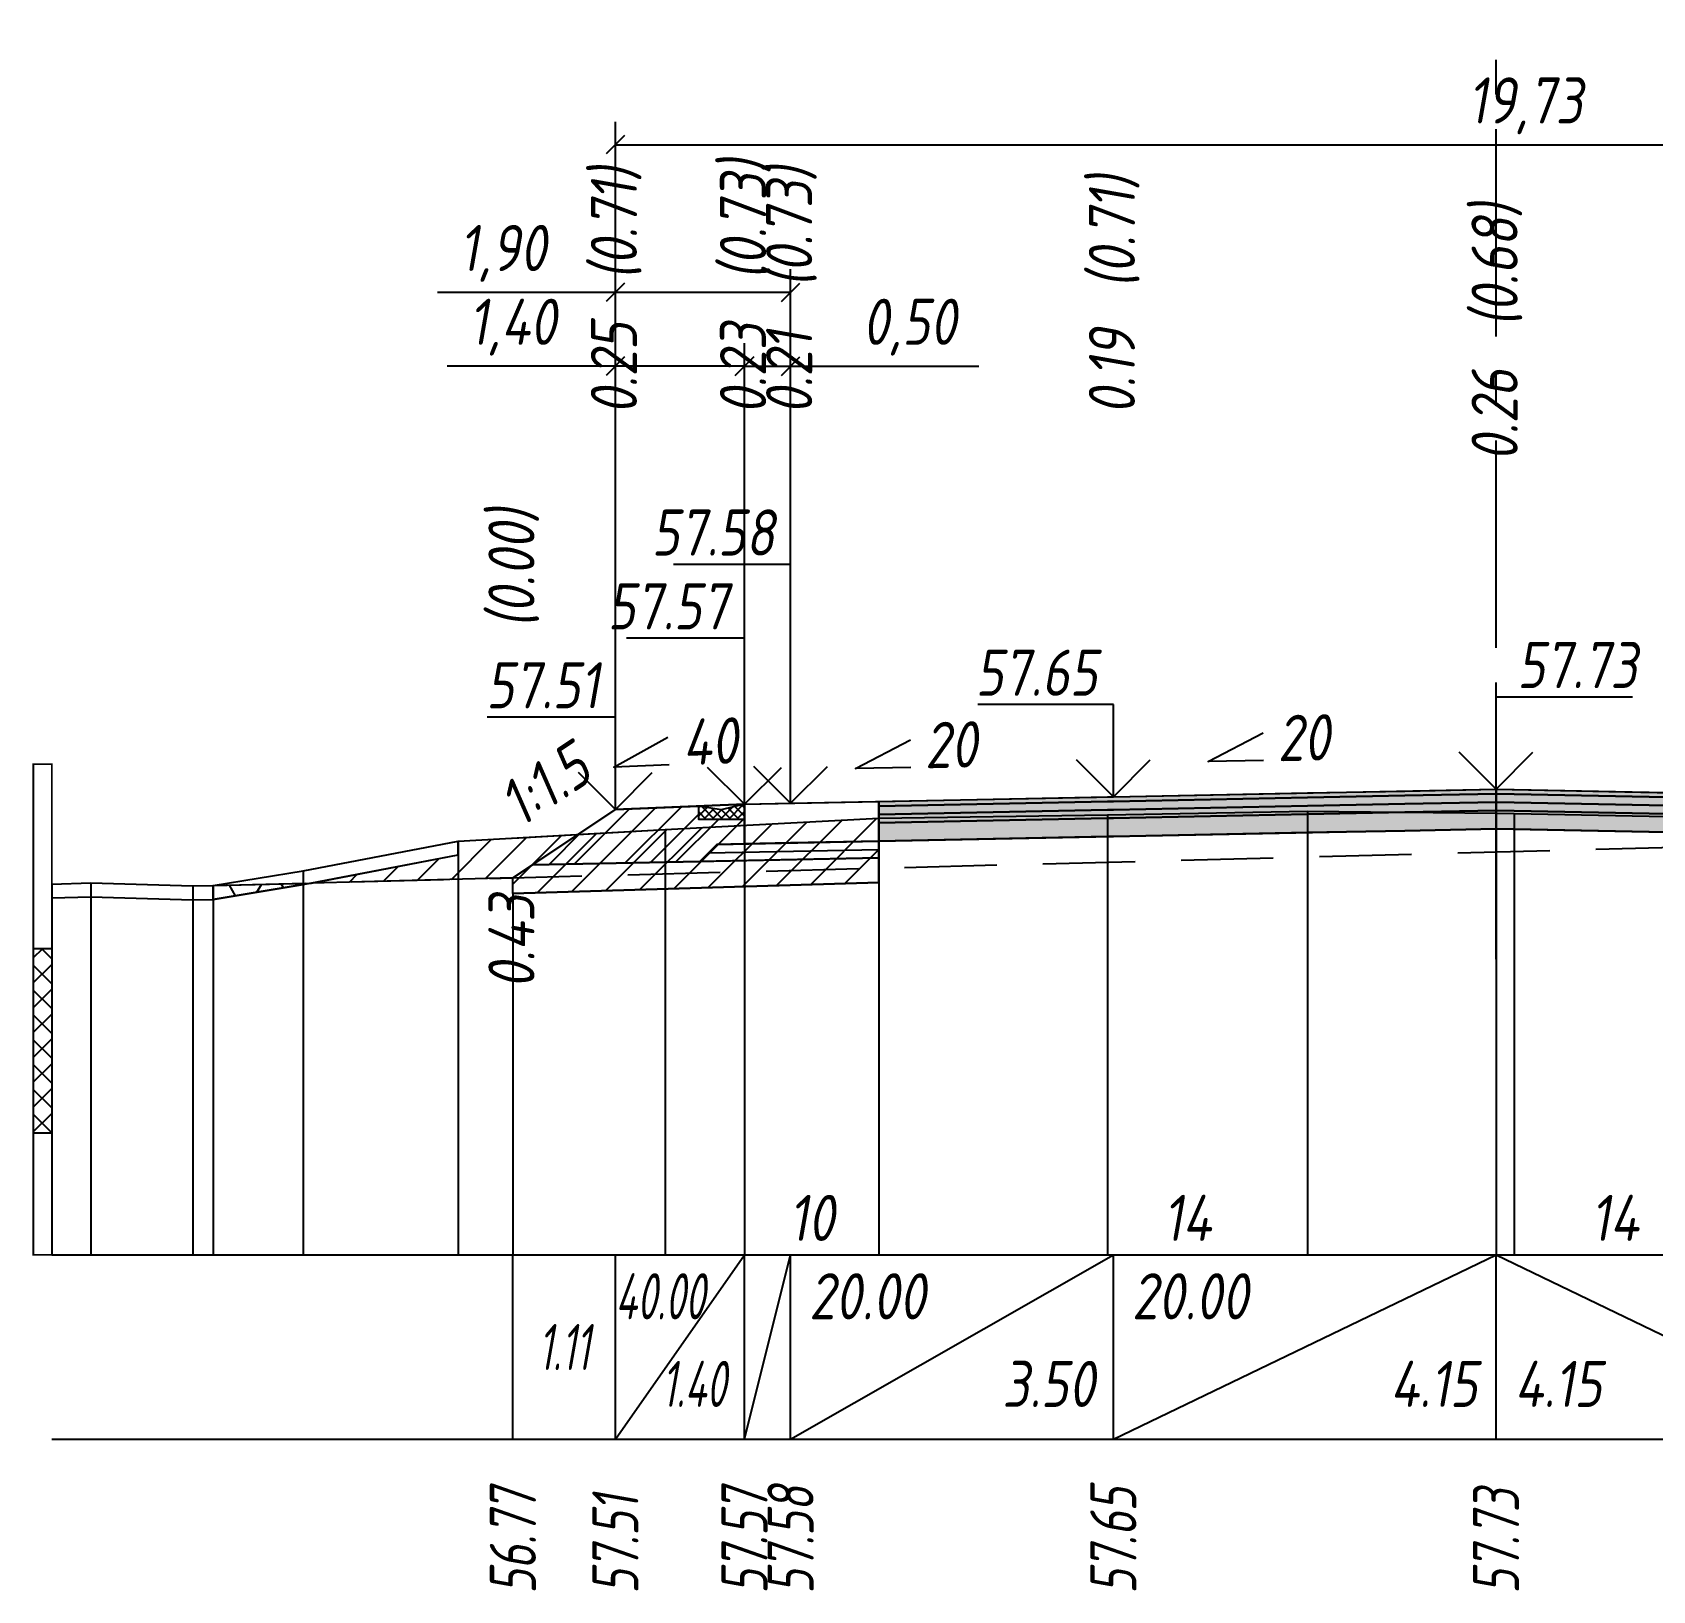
# Model space of a CAD drawing. Extents: x -717 to 1451, y -133302 to 233.
# Drawn here: x 78.9 to 166.8, y -66290.2 to -66205.7 of the extents above; entities that cross this region are included whole.
import ezdxf
from ezdxf.enums import TextEntityAlignment as Align

# ---------------------------------------------------------------- set-up
doc = ezdxf.new("R2010")
doc.units = 0
doc.linetypes.add('осевая2', pattern=[1.125, 0.75, -0.125, 0.125, -0.125])
doc.linetypes.add('штриховая', pattern=[0.75, 0.5, -0.25])
for name, color, linetype in [('Интерполированный поперечник', 2, 'Continuous'), ('Код_514', 1, 'Continuous'), ('Контур_0', 7, 'Continuous'), ('Контур_2521', 7, 'Continuous'), ('Контур_2564', 7, 'Continuous'), ('Контур_2660', 7, 'Continuous'), ('Контур_2665', 7, 'Continuous'), ('Контур_400', 7, 'Continuous'), ('Контур_508', 7, 'Continuous'), ('Контур_512', 7, 'Continuous'), ('Контур_513', 7, 'Continuous'), ('Контур_818', 7, 'Continuous'), ('Красный поперечник', 1, 'Continuous'), ('Линейка абсолютных высот', 7, 'Continuous'), ('Объём_2501', 7, 'Continuous'), ('Объём_2564', 7, 'Continuous'), ('Объём_2650', 7, 'Continuous'), ('Объём_2660', 7, 'Continuous'), ('Объём_2661', 7, 'Continuous'), ('Объём_2665', 7, 'Continuous'), ('Объём_2666', 7, 'Continuous'), ('Объём_2667', 7, 'Continuous'), ('Объём_2668', 7, 'Continuous'), ('Объём_2669', 7, 'Continuous'), ('Объём_2675', 7, 'Continuous'), ('Объём_2753', 7, 'Continuous'), ('Ось', 1, 'осевая2'), ('Откосы', 7, 'Continuous'), ('Отметки покрытия', 7, 'Continuous'), ('Рабочие отметки', 7, 'Continuous'), ('Рабочие отметки доп.', 7, 'Continuous'), ('Слои выравнивания', 7, 'Continuous'), ('Таблица', 7, 'Continuous'), ('Уклоны проезжей части', 7, 'Continuous'), ('Черный поперечник', 3, 'Continuous')]:
    doc.layers.add(name, color=color, linetype=linetype)
for name, color, linetype, true_color in [('Контур_2540', 2, 'Continuous', 0xffff00), ('Контур_2560', 2, 'Continuous', 0xffff00), ('Контур_2561', 7, 'Continuous', 0xff8040), ('Контур_2562', 3, 'Continuous', 0x00ff00), ('Контур_2563', 7, 'Continuous', 0xff8000), ('Контур_2570', 7, 'Continuous', 0x80ff00), ('Контур_2725', 7, 'Continuous', 0x323232), ('Контур_2736', 4, 'Continuous', 0x00ffff), ('Контур_2737', 4, 'Continuous', 0x00ffff), ('Контур_2738', 4, 'Continuous', 0x00ffff), ('Контур_2739', 4, 'Continuous', 0x00ffff), ('Контур_2741', 4, 'Continuous', 0x00ffff), ('Контур_2742', 4, 'Continuous', 0x00ffff), ('Контур_2743', 4, 'Continuous', 0x00ffff), ('Контур_2744', 7, 'Continuous', 0xa4ffff), ('Контур_2745', 7, 'Continuous', 0xa4ffff), ('Контур_2747', 4, 'Continuous', 0x00ffff), ('Контур_2748', 4, 'Continuous', 0x00ffff), ('Контур_2749', 4, 'Continuous', 0x00ffff), ('Контур_2750', 4, 'Continuous', 0x00ffff), ('Контур_2751', 4, 'Continuous', 0x00ffff), ('Контур_2752', 4, 'Continuous', 0x00ffff), ('Контур_2760', 7, 'Continuous', 0x323232), ('Контур_2761', 7, 'Continuous', 0x323232), ('Контур_2762', 7, 'Continuous', 0x323232), ('Контур_2763', 7, 'Continuous', 0x323232), ('Контур_402', 7, 'Continuous', 0xff6464), ('Контур_703', 4, 'Continuous', 0x00ffff), ('Контур_705', 4, 'Continuous', 0x00ffff), ('Контур_707', 4, 'Continuous', 0x00ffff), ('Контур_720', 131, 'Continuous', 0xaaffff), ('Объём_2500', 7, 'Continuous', 0xc0c0c0), ('Объём_2520', 7, 'Continuous', 0x80ffff), ('Объём_2540', 2, 'Continuous', 0xffff00), ('Объём_2560', 2, 'Continuous', 0xffff00), ('Объём_2561', 7, 'Continuous', 0xff8040), ('Объём_2562', 3, 'Continuous', 0x00ff00), ('Объём_2563', 7, 'Continuous', 0xff8000), ('Объём_2600', 7, 'Continuous', 0x808000), ('Объём_2746', 2, 'Continuous', 0xffff00)]:
    doc.layers.add(name, color=color, linetype=linetype, true_color=true_color)
doc.styles.get("Standard").update_dxf_attribs({"font": 'txt', "height": 2.5})
doc.styles.add('М', font='romand.shx', dxfattribs={"width": 0.8, "oblique": 10, "height": 2.5})
doc.dimstyles.new('ISO-25', dxfattribs={"dimtxt": 2.5, "dimasz": 2.5, "dimexe": 1.25, "dimexo": 0.625, "dimtad": 1, "dimtxsty": 'Standard', "dimcen": 2.5, "dimadec": 0, "dimazin": 0, "dimtfac": 1, "dimtmove": 0, "dimatfit": 3, "dimfxl": 1, "dimarcsym": 0})

# ---------------------------------------------------------------- blocks, each defined once
blk = doc.blocks.new('_Oblique')
at = {"color": 0, "linetype": 'ByBlock', "lineweight": -2}
blk.add_line((-0.5, -0.5), (0.5, 0.5), dxfattribs=at)
blk = doc.blocks.new('*D1596')
at = {"color": 0, "lineweight": -2, "transparency": 16777216}
for p, q in [((110.556, -66247.292), (110.556, -66222.572)), ((117.556, -66247.012), (117.556, -66222.572)), ((110.556, -66223.822), (101.441, -66223.822)), ((117.556, -66223.822), (110.556, -66223.822))]:
    blk.add_line(p, q, dxfattribs=at)
at = {"layer": 'Defpoints', "color": 0, "transparency": 16777216}
for p in [(117.556, -66223.822), (110.556, -66247.917), (117.556, -66247.637)]:
    blk.add_point(p, dxfattribs=at)
at = {"color": 0, "lineweight": -2, "transparency": 16777216, "rotation": 180}
blk.add_blockref('_Oblique', (110.556, -66223.822), dxfattribs=at)
at = {"color": 0, "lineweight": -2, "transparency": 16777216}
blk.add_blockref('_Oblique', (117.556, -66223.822), dxfattribs=at)
at = {"color": 0, "transparency": 16777216, "insert": (104.981, -66221.709), "char_height": 2.5, "width": 8.75, "attachment_point": 5, "style": 'М'}
blk.add_mtext('1,40', dxfattribs=at)
blk = doc.blocks.new('*D1598')
at = {"color": 0, "lineweight": -2, "transparency": 16777216}
for p, q in [((117.556, -66247.012), (117.556, -66222.572)), ((120.056, -66246.962), (120.056, -66222.572)), ((117.556, -66223.822), (120.056, -66223.822)), ((120.056, -66223.822), (130.267, -66223.822))]:
    blk.add_line(p, q, dxfattribs=at)
at = {"layer": 'Defpoints', "color": 0, "transparency": 16777216}
for p in [(120.056, -66223.822), (117.556, -66247.637), (120.056, -66247.587)]:
    blk.add_point(p, dxfattribs=at)
at = {"color": 0, "lineweight": -2, "transparency": 16777216, "rotation": 180}
blk.add_blockref('_Oblique', (117.556, -66223.822), dxfattribs=at)
at = {"color": 0, "lineweight": -2, "transparency": 16777216}
blk.add_blockref('_Oblique', (120.056, -66223.822), dxfattribs=at)
at = {"color": 0, "transparency": 16777216, "insert": (126.506, -66221.709), "char_height": 2.5, "width": 9.16667, "attachment_point": 5, "style": 'М'}
blk.add_mtext('0,50', dxfattribs=at)
blk = doc.blocks.new('*D1601')
at = {"color": 0, "lineweight": -2, "transparency": 16777216}
for p, q in [((110.556, -66247.292), (110.556, -66218.572)), ((120.056, -66246.962), (120.056, -66218.572)), ((110.556, -66219.822), (100.915, -66219.822)), ((120.056, -66219.822), (110.556, -66219.822))]:
    blk.add_line(p, q, dxfattribs=at)
at = {"layer": 'Defpoints', "color": 0, "transparency": 16777216}
for p in [(120.056, -66219.822), (110.556, -66247.917), (120.056, -66247.587)]:
    blk.add_point(p, dxfattribs=at)
at = {"color": 0, "lineweight": -2, "transparency": 16777216, "rotation": 180}
blk.add_blockref('_Oblique', (110.556, -66219.822), dxfattribs=at)
at = {"color": 0, "lineweight": -2, "transparency": 16777216}
blk.add_blockref('_Oblique', (120.056, -66219.822), dxfattribs=at)
at = {"color": 0, "transparency": 16777216, "insert": (104.455, -66217.709), "char_height": 2.5, "width": 8.75, "attachment_point": 5, "style": 'М'}
blk.add_mtext('1,90', dxfattribs=at)
blk = doc.blocks.new('*D1602')
at = {"color": 0, "lineweight": -2, "transparency": 16777216}
for p, q in [((110.556, -66247.292), (110.556, -66210.572)), ((209.223, -66247.314), (209.223, -66210.572)), ((110.556, -66211.822), (209.223, -66211.822))]:
    blk.add_line(p, q, dxfattribs=at)
at = {"layer": 'Defpoints', "color": 0, "transparency": 16777216}
for p in [(209.223, -66211.822), (110.556, -66247.917), (209.223, -66247.939)]:
    blk.add_point(p, dxfattribs=at)
at = {"color": 0, "lineweight": -2, "transparency": 16777216, "rotation": 180}
blk.add_blockref('_Oblique', (110.556, -66211.822), dxfattribs=at)
at = {"color": 0, "lineweight": -2, "transparency": 16777216}
blk.add_blockref('_Oblique', (209.223, -66211.822), dxfattribs=at)
at = {"color": 0, "transparency": 16777216, "insert": (159.89, -66209.709), "char_height": 2.5, "width": 11.66667, "attachment_point": 5, "style": 'М'}
blk.add_mtext('19,73', dxfattribs=at)

msp = doc.modelspace()

# ---------------------------------------------------------------- hatches: boundary and pattern name
h = msp.add_hatch()
h.set_pattern_fill('ANSI37', color=256, scale=0.1)
h.set_pattern_definition([(45, (116.3063, -66247.87427), (-0.22451, 0.22451), []), (135, (116.3063, -66247.87427), (-0.22451, -0.22451), [])])
h.paths.add_polyline_path([(115.056, -66247.674), (115.056, -66248.377), (117.556, -66248.377), (117.556, -66247.574), (116.299, -66247.874)])
at = {"layer": 'Линейка абсолютных высот'}
h = msp.add_hatch(dxfattribs=at)
h.set_pattern_fill('ANSI37', scale=0.3, style=0)
h.set_pattern_definition([(45.0000013, (0, 0), (-0.67351924, 0.673519211), []), (135.0000003, (0, 0), (-0.673519222, -0.67351923), [])])
h.paths.add_polyline_path([(80, -66265.4), (80, -66255.4), (79, -66255.4), (79, -66265.4)])
at = {"layer": 'Объём_2563'}
h = msp.add_hatch(dxfattribs=at)
h.set_pattern_fill('ANSI31', color=256, scale=0.3)
h.paths.add_polyline_path([(110.556, -66247.854), (115.056, -66247.674), (115.056, -66248.377), (117.556, -66248.377), (117.556, -66249.724), (116.056, -66249.754), (115.138, -66250.673), (106.056, -66250.854)])
at = {"layer": 'Объём_2600'}
h = msp.add_hatch(dxfattribs=at)
h.set_pattern_fill('ANSI31', color=6, scale=0.4)
h.paths.add_polyline_path([(105, -66252.408), (105, -66251.559), (94.078, -66251.846), (102.03, -66250.325), (102.03, -66249.575), (113.256, -66248.938), (124.838, -66248.326), (124.838, -66251.813)])
h = msp.add_hatch(dxfattribs=at)
h.set_pattern_fill('HONEY', color=5, scale=0.3)
h.paths.add_polyline_path([(93.626, -66251.933), (88.749, -66252.737), (88.749, -66251.987), (94.078, -66251.846)])
at = {"layer": 'Слои выравнивания'}
for color, points in [(2, [(124.838, -66247.429), (137.247, -66247.18), (137.556, -66247.174), (148.089, -66246.964), (153.366, -66246.858), (158.306, -66246.759), (158.306, -66247.009), (153.366, -66247.108), (148.089, -66247.214), (137.556, -66247.424), (137.247, -66247.43), (124.838, -66247.679)]), (3, [(124.838, -66247.679), (137.247, -66247.43), (137.556, -66247.424), (148.089, -66247.214), (153.366, -66247.108), (158.306, -66247.009), (158.306, -66247.459), (153.366, -66247.558), (148.089, -66247.664), (137.556, -66247.874), (137.247, -66247.88), (124.838, -66248.129)]), (2, [(158.306, -66246.759), (159.293, -66246.779), (171.179, -66247.017), (171.179, -66247.267), (159.293, -66247.029), (158.306, -66247.009)]), (3, [(158.306, -66247.009), (159.293, -66247.029), (171.179, -66247.267), (171.179, -66247.717), (159.293, -66247.479), (158.306, -66247.459)]), (4, [(124.838, -66248.129), (137.247, -66247.88), (137.556, -66247.874), (148.089, -66247.664), (153.366, -66247.558), (158.306, -66247.459), (158.306, -66247.909), (153.366, -66248.008), (148.089, -66248.114), (137.556, -66248.324), (137.247, -66248.33), (124.838, -66248.579)]), (5, [(124.838, -66248.579), (137.247, -66248.33), (137.556, -66248.324), (148.089, -66248.114), (153.366, -66248.008), (158.306, -66247.909), (158.306, -66248.909), (153.366, -66249.008), (148.089, -66249.114), (137.556, -66249.324), (137.247, -66249.33), (124.838, -66249.579)]), (4, [(158.306, -66247.459), (159.293, -66247.479), (171.179, -66247.717), (171.179, -66248.167), (159.293, -66247.929), (158.306, -66247.909)]), (5, [(158.306, -66247.909), (159.293, -66247.929), (171.179, -66248.167), (171.179, -66249.167), (159.293, -66248.929), (158.306, -66248.909)])]:
    msp.add_hatch(color=color, dxfattribs=at).paths.add_polyline_path(points)

# ---------------------------------------------------------------- linework, layer by layer
msp.add_lwpolyline([(115.056, -66247.674), (115.056, -66248.377), (117.556, -66248.377), (117.556, -66247.574), (116.299, -66247.874), (115.056, -66247.674)])
at = {"layer": 'Интерполированный поперечник', "linetype": 'штриховая', "ltscale": 10, "flags": 128}
msp.add_lwpolyline([(88.749, -66251.987), (215.794, -66248.64)], dxfattribs=at)
at = {"layer": 'Код_514'}
for p, q in [((105, -66282), (105, -66272)), ((110.556, -66282), (110.556, -66272)), ((110.556, -66282), (117.556, -66272)), ((117.556, -66282), (117.556, -66272)), ((117.556, -66282), (120.056, -66272)), ((120.056, -66282), (120.056, -66272)), ((120.056, -66282), (137.556, -66272)), ((137.556, -66282), (137.556, -66272)), ((137.556, -66282), (158.306, -66272)), ((158.306, -66282), (158.306, -66272)), ((158.306, -66272), (179.056, -66282))]:
    msp.add_line(p, q, dxfattribs=at)
at = {"layer": 'Контур_0', "flags": 128}
for points in [[(110.556, -66247.854), (105, -66251.559), (105, -66251.559), (105, -66251.559), (105, -66251.559), (105, -66251.559), (105, -66251.559), (105, -66251.559), (105, -66251.559), (105, -66251.559), (105, -66251.559), (105, -66251.559), (105, -66251.559), (105, -66251.559), (105, -66251.559), (105, -66251.559)], [(110.556, -66247.854), (105, -66251.559), (105, -66251.559), (105, -66251.559), (105, -66251.559), (105, -66251.559), (105, -66251.559), (105, -66251.559), (105, -66251.559), (105, -66251.559), (105, -66251.559), (105, -66251.559), (105, -66251.559), (105, -66251.559), (105, -66251.559), (105, -66251.559), (105, -66251.559), (105, -66251.559), (105, -66251.559), (105, -66251.559), (105, -66251.559), (105, -66251.559), (105, -66251.559), (105, -66251.559), (105, -66251.559), (105, -66251.559), (105, -66251.559), (105, -66251.559), (105, -66251.559), (105, -66251.559)], [(120.056, -66249.674), (117.556, -66249.724), (117.556, -66247.574), (124.838, -66247.429), (124.838, -66249.579), (120.056, -66249.674), (120.056, -66249.674)], [(116.056, -66249.754), (124.838, -66249.579), (124.838, -66250.479), (115.138, -66250.673), (116.056, -66249.754), (116.056, -66249.754)], [(106.056, -66250.854), (115.138, -66250.673), (116.056, -66249.754), (117.556, -66249.724)]]:
    msp.add_lwpolyline(points, dxfattribs=at)
at = {"layer": 'Контур_2521', "color": 250, "flags": 128}
msp.add_lwpolyline([(115.597, -66250.213), (124.838, -66250.029)], dxfattribs=at)
at = {"layer": 'Контур_2540', "flags": 128}
msp.add_lwpolyline([(106.056, -66250.854), (124.838, -66250.479), (124.838, -66251.813), (105, -66252.408), (105, -66251.559), (106.056, -66250.854), (106.056, -66250.854)], dxfattribs=at)
at = {"layer": 'Контур_2560', "flags": 128}
msp.add_lwpolyline([(110.556, -66247.854), (110.556, -66247.854), (110.556, -66247.854), (117.556, -66247.574)], dxfattribs=at)
at = {"layer": 'Контур_2561', "flags": 128}
msp.add_lwpolyline([(117.556, -66247.574), (117.556, -66247.574), (110.556, -66247.854), (110.556, -66247.854), (117.556, -66247.574)], dxfattribs=at)
at = {"layer": 'Контур_2562', "flags": 128}
msp.add_lwpolyline([(110.556, -66247.854), (110.556, -66247.854), (110.556, -66247.854), (110.556, -66247.854), (110.556, -66247.854)], dxfattribs=at)
at = {"layer": 'Контур_2563', "flags": 128}
msp.add_lwpolyline([(110.556, -66247.854), (117.556, -66247.574), (117.556, -66249.724), (116.056, -66249.754), (115.138, -66250.673), (106.056, -66250.854), (110.556, -66247.854), (110.556, -66247.854)], dxfattribs=at)
at = {"layer": 'Контур_2564', "flags": 128}
msp.add_lwpolyline([(110.556, -66247.854), (117.556, -66247.574)], dxfattribs=at)
at = {"layer": 'Контур_2570', "flags": 128}
msp.add_lwpolyline([(80, -66252.657), (82.112, -66252.588), (87.648, -66252.75), (88.749, -66252.737), (88.749, -66252.737), (93.626, -66251.933), (102.03, -66250.325), (102.03, -66249.575), (113.256, -66248.938), (124.838, -66248.326), (137.247, -66248.144), (148.089, -66247.945), (158.306, -66248.067), (159.293, -66248.079), (171.179, -66248.306)], dxfattribs=at)
at = {"layer": 'Контур_2660', "flags": 128}
msp.add_lwpolyline([(105, -66252.408), (124.838, -66251.813)], dxfattribs=at)
at = {"layer": 'Контур_2665', "flags": 128}
msp.add_lwpolyline([(110.556, -66247.854), (110.556, -66247.854)], dxfattribs=at)
at = {"layer": 'Контур_2725', "flags": 128}
msp.add_lwpolyline([(124.838, -66249.579), (137.247, -66249.33), (137.556, -66249.324), (148.089, -66249.114), (153.366, -66249.008), (158.306, -66248.909), (159.293, -66248.929), (171.179, -66249.167)], dxfattribs=at)
at = {"layer": 'Контур_2736', "flags": 128}
msp.add_lwpolyline([(110.556, -66247.854), (105, -66251.559)], dxfattribs=at)
at = {"layer": 'Контур_2737', "flags": 128}
msp.add_lwpolyline([(105, -66251.559), (105, -66251.559)], dxfattribs=at)
at = {"layer": 'Контур_2738', "flags": 128}
msp.add_lwpolyline([(105, -66251.559), (105, -66251.559)], dxfattribs=at)
at = {"layer": 'Контур_2739', "flags": 128}
msp.add_lwpolyline([(105, -66251.559), (105, -66251.559)], dxfattribs=at)
at = {"layer": 'Контур_2741', "flags": 128}
msp.add_lwpolyline([(105, -66251.559), (105, -66251.559)], dxfattribs=at)
at = {"layer": 'Контур_2742', "flags": 128}
msp.add_lwpolyline([(105, -66251.559), (105, -66251.559)], dxfattribs=at)
at = {"layer": 'Контур_2743', "flags": 128}
msp.add_lwpolyline([(105, -66251.559), (105, -66251.559)], dxfattribs=at)
at = {"layer": 'Контур_2744', "flags": 128}
msp.add_lwpolyline([(105, -66251.559), (105, -66251.559)], dxfattribs=at)
msp.add_lwpolyline([(105, -66251.559), (105, -66251.559)], dxfattribs=at)
msp.add_lwpolyline([(105, -66251.559), (105, -66251.559)], dxfattribs=at)
msp.add_lwpolyline([(105, -66251.559), (105, -66251.559)], dxfattribs=at)
msp.add_lwpolyline([(105, -66251.559), (105, -66251.559)], dxfattribs=at)
msp.add_lwpolyline([(105, -66251.559), (105, -66251.559)], dxfattribs=at)
at = {"layer": 'Контур_2745', "flags": 128}
msp.add_lwpolyline([(105, -66251.559), (105, -66251.559)], dxfattribs=at)
msp.add_lwpolyline([(105, -66251.559), (105, -66251.559)], dxfattribs=at)
msp.add_lwpolyline([(105, -66251.559), (105, -66251.559)], dxfattribs=at)
msp.add_lwpolyline([(105, -66251.559), (105, -66251.559)], dxfattribs=at)
msp.add_lwpolyline([(105, -66251.559), (105, -66251.559)], dxfattribs=at)
msp.add_lwpolyline([(105, -66251.559), (105, -66251.559)], dxfattribs=at)
at = {"layer": 'Контур_2747', "flags": 128}
msp.add_lwpolyline([(105, -66251.559), (105, -66251.559)], dxfattribs=at)
at = {"layer": 'Контур_2748', "flags": 128}
msp.add_lwpolyline([(105, -66251.559), (105, -66251.559)], dxfattribs=at)
at = {"layer": 'Контур_2749', "flags": 128}
msp.add_lwpolyline([(105, -66251.559), (105, -66251.559)], dxfattribs=at)
at = {"layer": 'Контур_2750', "flags": 128}
msp.add_lwpolyline([(105, -66251.559), (105, -66251.559)], dxfattribs=at)
at = {"layer": 'Контур_2751', "flags": 128}
msp.add_lwpolyline([(105, -66251.559), (105, -66251.559)], dxfattribs=at)
at = {"layer": 'Контур_2752', "flags": 128}
msp.add_lwpolyline([(105, -66251.559), (105, -66251.559)], dxfattribs=at)
at = {"layer": 'Контур_2760', "flags": 128}
msp.add_lwpolyline([(124.838, -66247.429), (137.247, -66247.18), (137.556, -66247.174), (148.089, -66246.964), (153.366, -66246.858), (158.306, -66246.759), (159.293, -66246.779), (171.179, -66247.017)], dxfattribs=at)
at = {"layer": 'Контур_2761', "flags": 128}
msp.add_lwpolyline([(124.838, -66247.679), (137.247, -66247.43), (137.556, -66247.424), (148.089, -66247.214), (153.366, -66247.108), (158.306, -66247.009), (159.293, -66247.029), (171.179, -66247.267)], dxfattribs=at)
at = {"layer": 'Контур_2762', "flags": 128}
msp.add_lwpolyline([(124.838, -66248.129), (137.247, -66247.88), (137.556, -66247.874), (148.089, -66247.664), (153.366, -66247.558), (158.306, -66247.459), (159.293, -66247.479), (171.179, -66247.717)], dxfattribs=at)
at = {"layer": 'Контур_2763', "flags": 128}
msp.add_lwpolyline([(124.838, -66248.579), (137.247, -66248.33), (137.556, -66248.324), (148.089, -66248.114), (153.366, -66248.008), (158.306, -66247.909), (159.293, -66247.929), (171.179, -66248.167)], dxfattribs=at)
at = {"layer": 'Контур_400', "flags": 128}
for points in [[(117.556, -66247.574), (120.056, -66247.524), (120.056, -66247.524), (120.056, -66247.524), (120.056, -66247.524), (120.056, -66247.524), (120.056, -66247.524), (137.556, -66247.174), (158.306, -66246.759)], [(158.306, -66246.759), (179.056, -66247.174), (196.556, -66247.524), (196.556, -66247.524), (196.556, -66247.524), (196.556, -66247.524), (201.771, -66247.629), (201.771, -66247.629), (204.271, -66247.679)]]:
    msp.add_lwpolyline(points, dxfattribs=at)
at = {"layer": 'Контур_402', "flags": 128}
msp.add_lwpolyline([(105, -66252.408), (124.838, -66251.813), (124.838, -66249.579), (158.306, -66248.909), (171.179, -66249.167), (171.179, -66251.195), (216.228, -66252.547)], dxfattribs=at)
at = {"layer": 'Контур_508', "flags": 128}
msp.add_lwpolyline([(105, -66252.408), (124.838, -66251.813), (124.838, -66249.579), (158.306, -66248.909), (171.179, -66249.167), (171.179, -66251.195), (216.228, -66252.547), (216.228, -66250.439), (218.885, -66248.669)], dxfattribs=at)
at = {"layer": 'Контур_512', "flags": 128}
msp.add_lwpolyline([(105, -66252.408), (124.838, -66251.813)], dxfattribs=at)
at = {"layer": 'Контур_513', "flags": 128}
msp.add_lwpolyline([(105, -66252.408), (124.838, -66251.813), (124.838, -66249.579), (158.306, -66248.909), (171.179, -66249.167), (171.179, -66251.195), (216.228, -66252.547), (216.228, -66250.439), (218.885, -66248.669)], dxfattribs=at)
at = {"layer": 'Контур_703', "flags": 128}
for points in [[(110.556, -66247.854), (105, -66251.559)], [(105, -66251.559), (105, -66251.559)]]:
    msp.add_lwpolyline(points, dxfattribs=at)
at = {"layer": 'Контур_705', "flags": 128}
msp.add_lwpolyline([(105, -66251.559), (105, -66251.559)], dxfattribs=at)
at = {"layer": 'Контур_707', "flags": 128}
msp.add_lwpolyline([(105, -66251.559), (105, -66251.559)], dxfattribs=at)
at = {"layer": 'Контур_720', "flags": 128}
msp.add_lwpolyline([(105, -66251.559), (105, -66251.559)], dxfattribs=at)
at = {"layer": 'Контур_818', "flags": 128}
msp.add_lwpolyline([(105, -66249.406), (113.256, -66248.938), (124.838, -66248.326), (137.247, -66248.144), (148.089, -66247.945), (158.306, -66248.067), (159.293, -66248.079), (171.179, -66248.306), (182.533, -66248.956), (194.572, -66249.701), (194.572, -66250.451), (195.987, -66250.362), (198.425, -66250.548), (202.734, -66250.226), (209.421, -66249.332), (218.885, -66249.419)], dxfattribs=at)
at = {"layer": 'Красный поперечник'}
for p, q in [((137.556, -66247.174), (158.306, -66246.759)), ((158.306, -66246.759), (179.056, -66247.174)), ((105, -66251.559), (110.556, -66247.854)), ((110.556, -66247.854), (117.556, -66247.574)), ((117.556, -66247.574), (120.056, -66247.524)), ((120.056, -66247.524), (137.556, -66247.174)), ((124.838, -66251.813), (124.838, -66272)), ((105, -66252.408), (105, -66272))]:
    msp.add_line(p, q, dxfattribs=at)
at = {"layer": 'Линейка абсолютных высот', "color": 7, "const_width": 0.1, "flags": 128}
for points in [[(80, -66255.4), (80, -66245.4), (79, -66245.4), (79, -66255.4), (80, -66255.4)], [(80, -66265.4), (80, -66255.4), (79, -66255.4), (79, -66265.4), (80, -66265.4)], [(80, -66272), (80, -66265.4), (79, -66265.4), (79, -66272), (80, -66272)]]:
    msp.add_lwpolyline(points, dxfattribs=at)
at = {"layer": 'Объём_2500', "flags": 128}
msp.add_lwpolyline([(120.056, -66249.674), (117.556, -66249.724), (117.556, -66247.574), (124.838, -66247.429), (124.838, -66249.579), (120.056, -66249.674), (120.056, -66249.674)], dxfattribs=at)
at = {"layer": 'Объём_2501', "flags": 128}
for points in [[(117.556, -66247.574), (120.056, -66247.524), (120.056, -66247.524), (120.056, -66247.524), (120.056, -66247.524), (120.056, -66247.524), (120.056, -66247.524), (137.556, -66247.174), (158.306, -66246.759)], [(158.306, -66246.759), (179.056, -66247.174), (196.556, -66247.524), (196.556, -66247.524), (196.556, -66247.524), (196.556, -66247.524), (201.771, -66247.629), (201.771, -66247.629), (204.271, -66247.679)]]:
    msp.add_lwpolyline(points, dxfattribs=at)
at = {"layer": 'Объём_2520', "color": 250, "flags": 128}
msp.add_lwpolyline([(116.056, -66249.754), (124.838, -66249.579), (124.838, -66250.479), (115.138, -66250.673), (116.056, -66249.754), (116.056, -66249.754)], dxfattribs=at)
at = {"layer": 'Объём_2540', "flags": 128}
msp.add_lwpolyline([(106.056, -66250.854), (124.838, -66250.479), (124.838, -66251.813), (105, -66252.408), (105, -66251.559), (106.056, -66250.854), (106.056, -66250.854)], dxfattribs=at)
at = {"layer": 'Объём_2560', "flags": 128}
msp.add_lwpolyline([(110.556, -66247.854), (110.556, -66247.854), (110.556, -66247.854), (117.556, -66247.574)], dxfattribs=at)
at = {"layer": 'Объём_2561', "flags": 128}
msp.add_lwpolyline([(117.556, -66247.574), (117.556, -66247.574), (110.556, -66247.854), (110.556, -66247.854), (117.556, -66247.574)], dxfattribs=at)
at = {"layer": 'Объём_2562', "flags": 128}
msp.add_lwpolyline([(110.556, -66247.854), (110.556, -66247.854), (110.556, -66247.854), (110.556, -66247.854), (110.556, -66247.854)], dxfattribs=at)
at = {"layer": 'Объём_2563', "color": 250, "flags": 128}
msp.add_lwpolyline([(110.556, -66247.854), (115.056, -66247.674), (115.056, -66248.377), (117.556, -66248.377), (117.556, -66249.724), (116.056, -66249.754), (115.138, -66250.673), (106.056, -66250.854), (110.556, -66247.854), (110.556, -66247.854)], dxfattribs=at)
at = {"layer": 'Объём_2564', "flags": 128}
msp.add_lwpolyline([(110.556, -66247.854), (117.556, -66247.574)], dxfattribs=at)
at = {"layer": 'Объём_2600', "color": 5, "flags": 128}
msp.add_lwpolyline([(93.626, -66251.933), (88.749, -66252.737), (88.749, -66251.987), (94.078, -66251.846), (93.626, -66251.933), (93.626, -66251.933)], dxfattribs=at)
at = {"layer": 'Объём_2650', "color": 6, "flags": 128}
msp.add_lwpolyline([(105, -66252.408), (105, -66251.559), (94.078, -66251.846), (102.03, -66250.325), (102.03, -66249.575), (113.256, -66248.938), (124.838, -66248.326), (124.838, -66251.813), (105, -66252.408), (105, -66252.408)], dxfattribs=at)
at = {"layer": 'Объём_2660', "flags": 128}
msp.add_lwpolyline([(105, -66252.408), (124.838, -66251.813)], dxfattribs=at)
at = {"layer": 'Объём_2661', "flags": 128}
msp.add_lwpolyline([(110.556, -66247.854), (105, -66251.559)], dxfattribs=at)
at = {"layer": 'Объём_2665', "flags": 128}
msp.add_lwpolyline([(110.556, -66247.854), (110.556, -66247.854)], dxfattribs=at)
at = {"layer": 'Объём_2666', "flags": 128}
msp.add_lwpolyline([(110.556, -66247.854), (105, -66251.559)], dxfattribs=at)
at = {"layer": 'Объём_2667', "flags": 128}
msp.add_lwpolyline([(105, -66251.559), (105, -66251.559)], dxfattribs=at)
msp.add_lwpolyline([(105, -66251.559), (105, -66251.559)], dxfattribs=at)
at = {"layer": 'Объём_2668', "flags": 128}
msp.add_lwpolyline([(105, -66251.559), (105, -66251.559)], dxfattribs=at)
msp.add_lwpolyline([(105, -66251.559), (105, -66251.559)], dxfattribs=at)
at = {"layer": 'Объём_2669', "flags": 128}
msp.add_lwpolyline([(105, -66251.559), (105, -66251.559)], dxfattribs=at)
msp.add_lwpolyline([(105, -66251.559), (105, -66251.559)], dxfattribs=at)
at = {"layer": 'Объём_2675', "flags": 128}
msp.add_lwpolyline([(105, -66251.559), (105, -66251.559)], dxfattribs=at)
msp.add_lwpolyline([(105, -66251.559), (105, -66251.559)], dxfattribs=at)
msp.add_lwpolyline([(105, -66251.559), (105, -66251.559)], dxfattribs=at)
msp.add_lwpolyline([(105, -66251.559), (105, -66251.559)], dxfattribs=at)
msp.add_lwpolyline([(105, -66251.559), (105, -66251.559)], dxfattribs=at)
msp.add_lwpolyline([(105, -66251.559), (105, -66251.559)], dxfattribs=at)
msp.add_lwpolyline([(105, -66251.559), (105, -66251.559)], dxfattribs=at)
msp.add_lwpolyline([(105, -66251.559), (105, -66251.559)], dxfattribs=at)
msp.add_lwpolyline([(105, -66251.559), (105, -66251.559)], dxfattribs=at)
msp.add_lwpolyline([(105, -66251.559), (105, -66251.559)], dxfattribs=at)
msp.add_lwpolyline([(105, -66251.559), (105, -66251.559)], dxfattribs=at)
msp.add_lwpolyline([(105, -66251.559), (105, -66251.559)], dxfattribs=at)
at = {"layer": 'Объём_2746', "flags": 128}
msp.add_lwpolyline([(108.528, -66249.206), (113.256, -66248.938), (124.838, -66248.326), (124.838, -66251.813), (105, -66252.408), (105, -66251.559), (108.528, -66249.206), (108.528, -66249.206)], dxfattribs=at)
at = {"layer": 'Объём_2753', "flags": 128}
msp.add_lwpolyline([(124.838, -66247.429), (124.838, -66247.429)], dxfattribs=at)
at = {"layer": 'Ось', "ltscale": 15}
msp.add_line((158.306, -66255.971), (158.306, -66205.73), dxfattribs=at)
at = {"layer": 'Откосы', "color": 1, "flags": 128}
for points in [[(113.466, -66245.446), (110.468, -66245.566), (113.406, -66243.947)], [(126.581, -66245.583), (123.581, -66245.643), (126.551, -66244.083)], [(145.706, -66245.2), (142.706, -66245.26), (145.676, -66243.7)]]:
    msp.add_lwpolyline(points, dxfattribs=at)
at = {"layer": 'Отметки покрытия', "color": 1}
for p, q in [((120.056, -66234.574), (113.706, -66234.574)), ((120.056, -66247.524), (120.056, -66234.574)), ((117.556, -66238.574), (111.156, -66238.574)), ((117.556, -66247.574), (117.556, -66238.574)), ((158.306, -66246.759), (158.306, -66241.759)), ((158.306, -66241.759), (165.706, -66241.759)), ((137.556, -66242.174), (130.206, -66242.174)), ((137.556, -66247.174), (137.556, -66242.174)), ((110.556, -66242.854), (103.606, -66242.854)), ((110.556, -66247.854), (110.556, -66242.854)), ((137.556, -66247.174), (135.556, -66245.174)), ((137.556, -66247.174), (139.556, -66245.174)), ((158.306, -66246.759), (156.306, -66244.759)), ((158.306, -66246.759), (160.306, -66244.759)), ((110.556, -66247.854), (108.556, -66245.854)), ((110.556, -66247.854), (112.556, -66245.854)), ((117.556, -66247.574), (115.556, -66245.574)), ((117.556, -66247.574), (119.556, -66245.574)), ((120.056, -66247.524), (118.056, -66245.524)), ((120.056, -66247.524), (122.056, -66245.524))]:
    msp.add_line(p, q, dxfattribs=at)
at = {"layer": 'Слои выравнивания'}
for p, q in [((158.306, -66246.759), (158.306, -66272)), ((117.556, -66247.574), (117.556, -66272)), ((124.838, -66247.429), (124.838, -66272))]:
    msp.add_line(p, q, dxfattribs=at)
at = {"layer": 'Слои выравнивания', "color": 2, "flags": 128}
for points in [[(124.838, -66247.429), (137.247, -66247.18), (137.556, -66247.174), (148.089, -66246.964), (153.366, -66246.858), (158.306, -66246.759), (158.306, -66247.009), (153.366, -66247.108), (148.089, -66247.214), (137.556, -66247.424), (137.247, -66247.43), (124.838, -66247.679)], [(158.306, -66246.759), (159.293, -66246.779), (171.179, -66247.017), (171.179, -66247.267), (159.293, -66247.029), (158.306, -66247.009)]]:
    msp.add_lwpolyline(points, close=True, dxfattribs=at)
at = {"layer": 'Слои выравнивания', "color": 3, "flags": 128}
for points in [[(124.838, -66247.679), (137.247, -66247.43), (137.556, -66247.424), (148.089, -66247.214), (153.366, -66247.108), (158.306, -66247.009), (158.306, -66247.459), (153.366, -66247.558), (148.089, -66247.664), (137.556, -66247.874), (137.247, -66247.88), (124.838, -66248.129)], [(158.306, -66247.009), (159.293, -66247.029), (171.179, -66247.267), (171.179, -66247.717), (159.293, -66247.479), (158.306, -66247.459)]]:
    msp.add_lwpolyline(points, close=True, dxfattribs=at)
at = {"layer": 'Слои выравнивания', "color": 4, "flags": 128}
for points in [[(124.838, -66248.129), (137.247, -66247.88), (137.556, -66247.874), (148.089, -66247.664), (153.366, -66247.558), (158.306, -66247.459), (158.306, -66247.909), (153.366, -66248.008), (148.089, -66248.114), (137.556, -66248.324), (137.247, -66248.33), (124.838, -66248.579)], [(158.306, -66247.459), (159.293, -66247.479), (171.179, -66247.717), (171.179, -66248.167), (159.293, -66247.929), (158.306, -66247.909)]]:
    msp.add_lwpolyline(points, close=True, dxfattribs=at)
at = {"layer": 'Слои выравнивания', "color": 5, "flags": 128}
for points in [[(124.838, -66248.579), (137.247, -66248.33), (137.556, -66248.324), (148.089, -66248.114), (153.366, -66248.008), (158.306, -66247.909), (158.306, -66248.909), (153.366, -66249.008), (148.089, -66249.114), (137.556, -66249.324), (137.247, -66249.33), (124.838, -66249.579)], [(158.306, -66247.909), (159.293, -66247.929), (171.179, -66248.167), (171.179, -66249.167), (159.293, -66248.929), (158.306, -66248.909)]]:
    msp.add_lwpolyline(points, close=True, dxfattribs=at)
at = {"layer": 'Таблица'}
for p, q in [((80, -66272), (243.885, -66272)), ((80, -66282), (243.885, -66282))]:
    msp.add_line(p, q, dxfattribs=at)
at = {"layer": 'Черный поперечник', "color": 7}
for p, q in [((148.089, -66247.945), (148.089, -66272)), ((124.838, -66248.326), (124.838, -66272)), ((137.247, -66248.144), (137.247, -66272)), ((158.306, -66248.067), (158.306, -66272)), ((159.293, -66248.079), (159.293, -66272)), ((102.03, -66249.575), (102.03, -66272)), ((113.256, -66248.938), (113.256, -66272)), ((93.626, -66251.183), (93.626, -66272)), ((80, -66251.907), (80, -66272)), ((82.112, -66251.838), (82.112, -66272)), ((87.648, -66252), (87.648, -66272)), ((88.749, -66251.987), (88.749, -66272))]:
    msp.add_line(p, q, dxfattribs=at)
at = {"layer": 'Черный поперечник', "flags": 128}
msp.add_lwpolyline([(80, -66251.907), (82.112, -66251.838), (87.648, -66252), (88.749, -66251.987), (93.626, -66251.183), (102.03, -66249.575), (113.256, -66248.938), (124.838, -66248.326), (137.247, -66248.144), (148.089, -66247.945), (158.306, -66248.067), (159.293, -66248.079), (171.179, -66248.306), (182.533, -66248.956), (194.572, -66249.701), (195.987, -66249.612), (198.425, -66249.798), (202.734, -66249.476), (209.421, -66248.582), (221.542, -66248.693), (226.139, -66249.192), (237.21, -66249.131), (243.885, -66249.058)], dxfattribs=at)

# ---------------------------------------------------------------- texts
at = {"layer": 'Код_514', "style": 'М', "oblique": 10}
for s, width, p in [('40.00', 0.6, (110.555, -66273)), ('20.00', 0.8, (121.056, -66273)), ('20.00', 0.8, (138.556, -66273))]:
    msp.add_text(s, height=2.5, dxfattribs=dict(at, width=width)).set_placement(p, align=Align.TOP_LEFT)
at = {"layer": 'Код_514', "style": 'М', "oblique": 10, "width": 0.6}
msp.add_text('1.11', height=2.5, dxfattribs=at).set_placement((107.778, -66277), align=Align.MIDDLE_CENTER)
at = {"layer": 'Код_514', "style": 'М', "oblique": 10}
for s, width, p in [('1.40', 0.6, (116.556, -66281)), ('3.50', 0.8, (136.556, -66281)), ('4.15', 0.8, (157.306, -66281))]:
    msp.add_text(s, height=2.5, dxfattribs=dict(at, width=width)).set_placement(p, align=Align.BOTTOM_RIGHT)
at = {"layer": 'Код_514', "style": 'М', "oblique": 10, "width": 0.8}
msp.add_text('4.15', height=2.5, dxfattribs=at).set_placement((159.306, -66281), align=Align.BOTTOM_LEFT)
at = {"layer": 'Код_514', "style": 'М', "oblique": 10, "width": 0.7}
for s, p in [('56.77', (105, -66290.382)), ('57.51', (110.556, -66290.382)), ('57.57', (117.556, -66290.382)), ('57.58', (120.056, -66290.382)), ('57.65', (137.556, -66290.382)), ('57.73', (158.306, -66290.382))]:
    msp.add_text(s, height=2.5, rotation=90, dxfattribs=at).set_placement(p, align=Align.MIDDLE_LEFT)
at = {"layer": 'Отметки покрытия', "color": 1, "style": 'М', "oblique": 10, "width": 0.8}
for s, p in [('57.58', (119.197, -66234.843)), ('57.57', (116.697, -66238.843)), ('57.51', (109.697, -66243.123)), ('57.65', (136.697, -66242.443))]:
    msp.add_text(s, height=2.5, dxfattribs=at).set_placement(p, align=Align.BOTTOM_RIGHT)
msp.add_text('57.73', height=2.5, dxfattribs=at).set_placement((159.447, -66242.028), align=Align.BOTTOM_LEFT)
at = {"layer": 'Рабочие отметки', "color": 1, "style": 'М', "oblique": 10, "width": 0.8}
for s, p in [('0.25', (110.478, -66226.429)), ('0.23', (117.478, -66226.429)), ('0.21', (119.978, -66226.429)), ('0.19', (137.478, -66226.429)), ('0.26', (158.228, -66228.97))]:
    msp.add_text(s, height=2.5, rotation=90, dxfattribs=at).set_placement(p, align=Align.MIDDLE_LEFT)
msp.add_text('0.43', height=2.5, rotation=90, dxfattribs=at).set_placement((104.922, -66252.489), align=Align.MIDDLE_RIGHT)
at = {"layer": 'Рабочие отметки доп.', "color": 1, "style": 'М', "oblique": 10, "width": 0.8}
for s, p in [('(0.73)', (117.478, -66219.129)), ('(0.71)', (110.478, -66219.129)), ('(0.73)', (119.978, -66219.529)), ('(0.71)', (137.478, -66219.579)), ('(0.68)', (158.228, -66221.67)), ('(0.00)', (104.922, -66238))]:
    msp.add_text(s, height=2.5, rotation=90, dxfattribs=at).set_placement(p, align=Align.MIDDLE_LEFT)
at = {"layer": 'Слои выравнивания', "style": 'М', "oblique": 10, "width": 0.8}
for s, p in [('10', (121.197, -66272)), ('14', (141.572, -66272)), ('14', (164.743, -66272))]:
    msp.add_text(s, height=2.5, dxfattribs=at).set_placement(p, align=Align.BOTTOM_CENTER)
at = {"layer": 'Уклоны проезжей части', "color": 1, "style": 'М', "oblique": 10, "width": 0.8}
for s, rotation, p in [('40', 2.29061, (115.77, -66246.162)), ('20', 1.14576, (128.786, -66246.349)), ('20', 1.14576, (147.911, -66245.967)), ('1:1.5', 33.69007, (107.85, -66248.152))]:
    msp.add_text(s, height=2.5, rotation=rotation, dxfattribs=at).set_placement(p, align=Align.BOTTOM_CENTER)

# ---------------------------------------------------------------- dimensions: what is measured, and where the dimension line sits
at = {"color": 5}
dim = msp.add_linear_dim(base=(209.223, -66211.822), p1=(110.556, -66247.917), p2=(209.223, -66247.939), angle=180, dimstyle='ISO-25', override={"dimasz": 1, "dimlfac": 0.2, "dimzin": 0, "dimtxsty": 'М', "dimblk1": 'Oblique', "dimblk2": 'Oblique', "dimsah": 1}, dxfattribs=at)
dim.commit()
dim.dimension.update_dxf_attribs({"geometry": '*D1602', "text_midpoint": (159.89, -66209.709)})
for base, p1, p2, picture, middle in [((120.056, -66219.822), (110.556, -66247.917), (120.056, -66247.587), '*D1601', (104.455, -66219.822)), ((117.556, -66223.822), (110.556, -66247.917), (117.556, -66247.637), '*D1596', (104.981, -66223.822)), ((120.056, -66223.822), (117.556, -66247.637), (120.056, -66247.587), '*D1598', (126.506, -66223.822))]:
    dim = msp.add_linear_dim(base=base, p1=p1, p2=p2, angle=180, dimstyle='ISO-25', override={"dimasz": 1, "dimlfac": 0.2, "dimzin": 0, "dimtxsty": 'М', "dimblk1": 'Oblique', "dimblk2": 'Oblique', "dimsah": 1}, dxfattribs=at)
    dim.commit()
    dim.dimension.update_dxf_attribs({"geometry": picture, "text_midpoint": middle, "dimtype": 160})

doc.saveas('drawing.dxf')
